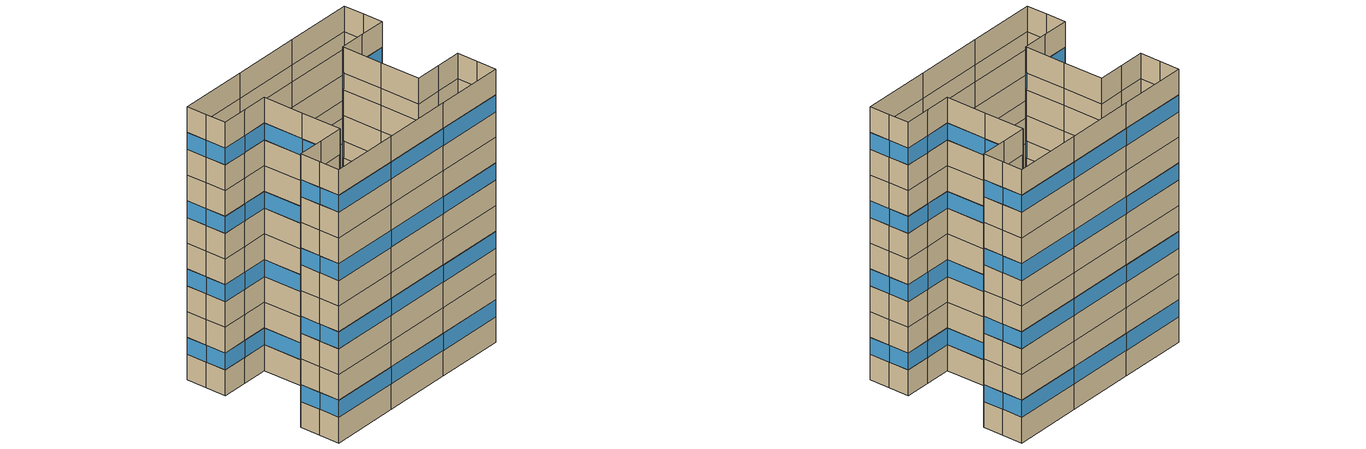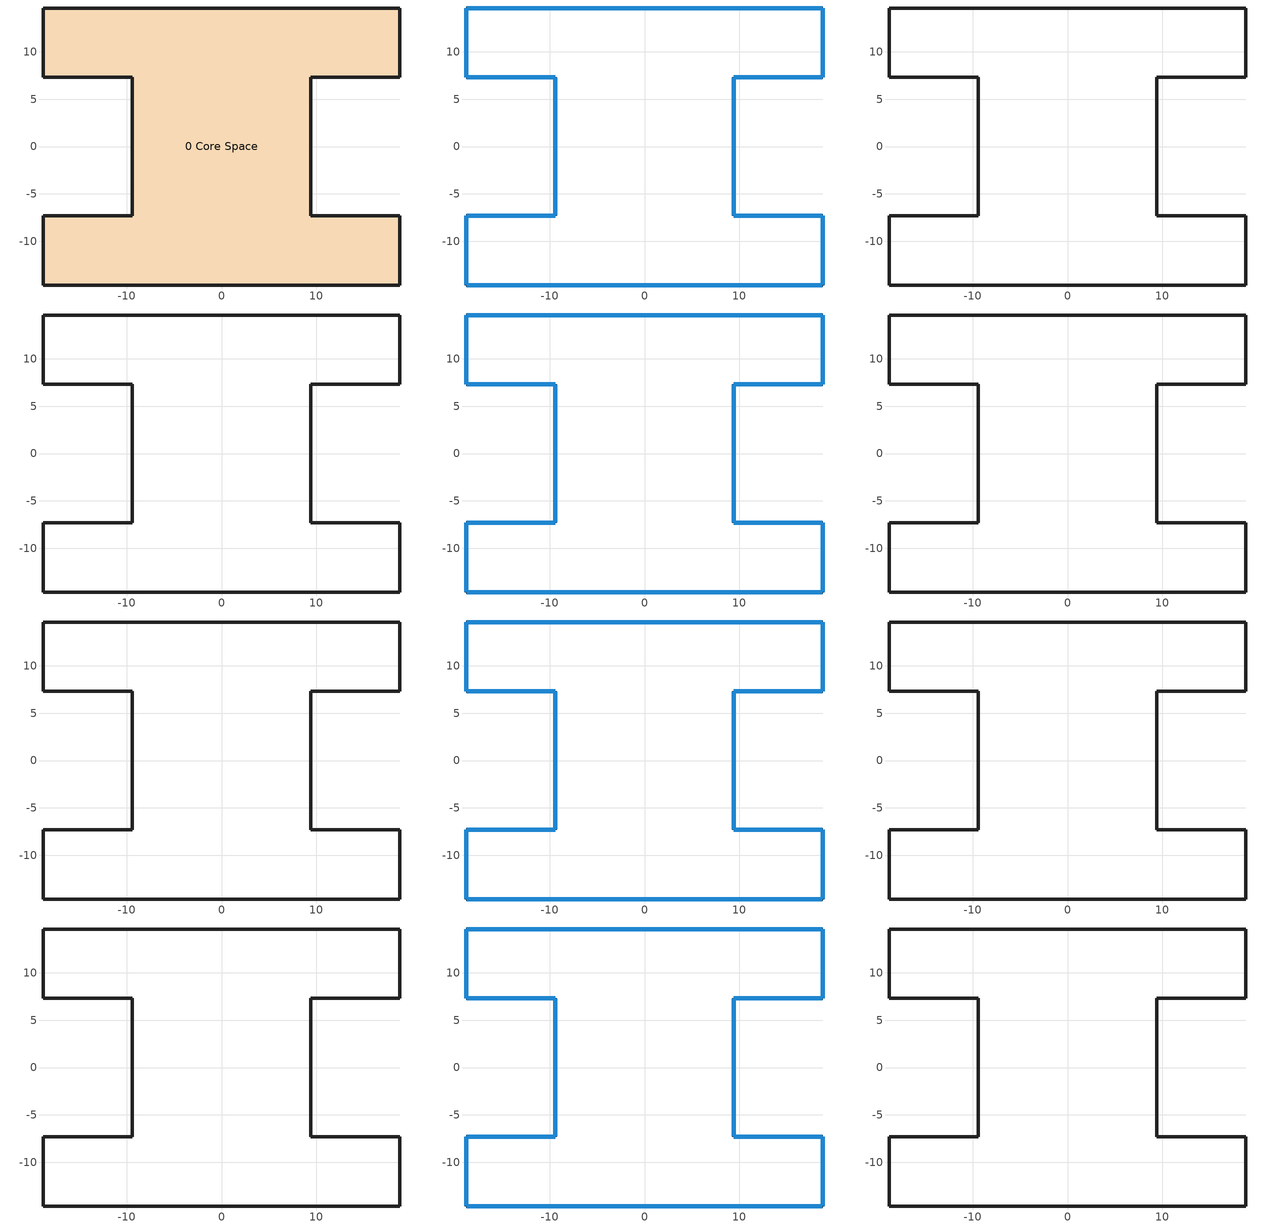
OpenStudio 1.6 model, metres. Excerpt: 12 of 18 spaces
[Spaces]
0 Core Space
 floor ground: 18.82,14.63 18.82,10.97 18.82,7.31 14.12,7.31 9.41,7.31 9.41,0 9.41,-7.31 14.12,-7.31 18.82,-7.31 18.82,-10.97 18.82,-14.63 6.27,-14.63 -6.27,-14.63 -18.82,-14.63 -18.82,-10.97 -18.82,-7.31 -14.12,-7.31 -9.41,-7.31 -9.41,0 -9.41,7.31 -14.12,7.31 -18.82,7.31 -18.82,10.97 -18.82,14.63 -6.27,14.63 6.27,14.63 z0
 wall outside: 18.82,10.97 18.82,14.63 6.27,14.63 -6.27,14.63 -18.82,14.63 -18.82,10.97 -18.82,7.31 -14.12,7.31 -9.41,7.31 -9.41,0 -9.41,-7.31 -14.12,-7.31 -18.82,-7.31 -18.82,-10.97 -18.82,-14.63 -6.27,-14.63 6.27,-14.63 18.82,-14.63 18.82,-10.97 18.82,-7.31 14.12,-7.31 9.41,-7.31 9.41,0 9.41,7.31 14.12,7.31 18.82,7.31 18.82,10.97 z0:4.5
0 Core Space 1
 wall outside: 18.82,10.97 18.82,14.63 6.27,14.63 -6.27,14.63 -18.82,14.63 -18.82,10.97 -18.82,7.31 -14.12,7.31 -9.41,7.31 -9.41,0 -9.41,-7.31 -14.12,-7.31 -18.82,-7.31 -18.82,-10.97 -18.82,-14.63 -6.27,-14.63 6.27,-14.63 18.82,-14.63 18.82,-10.97 18.82,-7.31 14.12,-7.31 9.41,-7.31 9.41,0 9.41,7.31 14.12,7.31 18.82,7.31 18.82,10.97 z4.5:7.5
 window: 18.82,-14.6 18.82,-11 / -18.82,-11 -18.82,-14.6 / 18.82,-10.94 18.82,-7.34 / 18.82,11 18.82,14.6 / -18.82,14.6 -18.82,11 / -18.82,10.94 -18.82,7.34 / 18.82,7.34 18.82,10.94 / -18.82,-7.34 -18.82,-10.94 z4.53:7.47; -18.79,7.31 -14.14,7.31 / 14.14,7.31 18.79,7.31 / -9.44,-7.31 -14.09,-7.31 / 14.09,-7.31 9.44,-7.31 / 18.79,-7.31 14.14,-7.31 / 9.44,7.31 14.09,7.31 / -14.09,7.31 -9.44,7.31 / -14.14,-7.31 -18.79,-7.31 z4.53:7.46; -18.79,-14.63 -6.3,-14.63 / -6.25,-14.63 6.25,-14.63 / 6.3,-14.63 18.79,-14.63 / 6.25,14.63 -6.25,14.63 / -6.3,14.63 -18.79,14.63 / 18.79,14.63 6.3,14.63 z4.53:7.44; -9.41,7.28 -9.41,0.03 / 9.41,-7.28 9.41,-0.03 / -9.41,-0.03 -9.41,-7.28 / 9.41,0.03 9.41,7.28 z4.53:7.45
0 Core Space 2
 wall outside: 18.82,10.97 18.82,14.63 6.27,14.63 -6.27,14.63 -18.82,14.63 -18.82,10.97 -18.82,7.31 -14.12,7.31 -9.41,7.31 -9.41,0 -9.41,-7.31 -14.12,-7.31 -18.82,-7.31 -18.82,-10.97 -18.82,-14.63 -6.27,-14.63 6.27,-14.63 18.82,-14.63 18.82,-10.97 18.82,-7.31 14.12,-7.31 9.41,-7.31 9.41,0 9.41,7.31 14.12,7.31 18.82,7.31 18.82,10.97 z7.5:12
1 Core Space
 wall outside: 18.82,10.97 18.82,14.63 6.27,14.63 -6.27,14.63 -18.82,14.63 -18.82,10.97 -18.82,7.31 -14.12,7.31 -9.41,7.31 -9.41,0 -9.41,-7.31 -14.12,-7.31 -18.82,-7.31 -18.82,-10.97 -18.82,-14.63 -6.27,-14.63 6.27,-14.63 18.82,-14.63 18.82,-10.97 18.82,-7.31 14.12,-7.31 9.41,-7.31 9.41,0 9.41,7.31 14.12,7.31 18.82,7.31 18.82,10.97 z12:16.5
1 Core Space 1
 wall outside: 18.82,10.97 18.82,14.63 6.27,14.63 -6.27,14.63 -18.82,14.63 -18.82,10.97 -18.82,7.31 -14.12,7.31 -9.41,7.31 -9.41,0 -9.41,-7.31 -14.12,-7.31 -18.82,-7.31 -18.82,-10.97 -18.82,-14.63 -6.27,-14.63 6.27,-14.63 18.82,-14.63 18.82,-10.97 18.82,-7.31 14.12,-7.31 9.41,-7.31 9.41,0 9.41,7.31 14.12,7.31 18.82,7.31 18.82,10.97 z16.5:19.5
 window: -9.41,7.28 -9.41,0.03 / 9.41,0.03 9.41,7.28 / -9.41,-0.03 -9.41,-7.28 / 9.41,-7.28 9.41,-0.03 z16.53:19.45; -18.82,-11 -18.82,-14.6 / 18.82,7.34 18.82,10.94 / -18.82,14.6 -18.82,11 / 18.82,11 18.82,14.6 / -18.82,-7.34 -18.82,-10.94 / 18.82,-14.6 18.82,-11 / -18.82,10.94 -18.82,7.34 / 18.82,-10.94 18.82,-7.34 z16.53:19.47; -18.79,-14.63 -6.3,-14.63 / -6.3,14.63 -18.79,14.63 / 6.25,14.63 -6.25,14.63 / 6.3,-14.63 18.79,-14.63 / 18.79,14.63 6.3,14.63 / -6.25,-14.63 6.25,-14.63 z16.53:19.44; -14.14,-7.31 -18.79,-7.31 / -18.79,7.31 -14.14,7.31 / 18.79,-7.31 14.14,-7.31 / -9.44,-7.31 -14.09,-7.31 / 14.09,-7.31 9.44,-7.31 / -14.09,7.31 -9.44,7.31 / 14.14,7.31 18.79,7.31 / 9.44,7.31 14.09,7.31 z16.53:19.46
1 Core Space 2
 wall outside: 18.82,10.97 18.82,14.63 6.27,14.63 -6.27,14.63 -18.82,14.63 -18.82,10.97 -18.82,7.31 -14.12,7.31 -9.41,7.31 -9.41,0 -9.41,-7.31 -14.12,-7.31 -18.82,-7.31 -18.82,-10.97 -18.82,-14.63 -6.27,-14.63 6.27,-14.63 18.82,-14.63 18.82,-10.97 18.82,-7.31 14.12,-7.31 9.41,-7.31 9.41,0 9.41,7.31 14.12,7.31 18.82,7.31 18.82,10.97 z19.5:24
2 Core Space
 wall outside: 18.82,10.97 18.82,14.63 6.27,14.63 -6.27,14.63 -18.82,14.63 -18.82,10.97 -18.82,7.31 -14.12,7.31 -9.41,7.31 -9.41,0 -9.41,-7.31 -14.12,-7.31 -18.82,-7.31 -18.82,-10.97 -18.82,-14.63 -6.27,-14.63 6.27,-14.63 18.82,-14.63 18.82,-10.97 18.82,-7.31 14.12,-7.31 9.41,-7.31 9.41,0 9.41,7.31 14.12,7.31 18.82,7.31 18.82,10.97 z24:28.5
2 Core Space 1
 wall outside: 18.82,10.97 18.82,14.63 6.27,14.63 -6.27,14.63 -18.82,14.63 -18.82,10.97 -18.82,7.31 -14.12,7.31 -9.41,7.31 -9.41,0 -9.41,-7.31 -14.12,-7.31 -18.82,-7.31 -18.82,-10.97 -18.82,-14.63 -6.27,-14.63 6.27,-14.63 18.82,-14.63 18.82,-10.97 18.82,-7.31 14.12,-7.31 9.41,-7.31 9.41,0 9.41,7.31 14.12,7.31 18.82,7.31 18.82,10.97 z28.5:31.5
 window: 18.79,-7.31 14.14,-7.31 / -18.79,7.31 -14.14,7.31 / 9.44,7.31 14.09,7.31 / -9.44,-7.31 -14.09,-7.31 / 14.09,-7.31 9.44,-7.31 / 14.14,7.31 18.79,7.31 / -14.14,-7.31 -18.79,-7.31 / -14.09,7.31 -9.44,7.31 z28.53:31.46; -18.82,10.94 -18.82,7.34 / -18.82,-7.34 -18.82,-10.94 / 18.82,-14.6 18.82,-11 / 18.82,11 18.82,14.6 / -18.82,-11 -18.82,-14.6 / -18.82,14.6 -18.82,11 / 18.82,-10.94 18.82,-7.34 / 18.82,7.34 18.82,10.94 z28.53:31.47; 6.25,14.63 -6.25,14.63 / -6.3,14.63 -18.79,14.63 / -18.79,-14.63 -6.3,-14.63 / 6.3,-14.63 18.79,-14.63 / -6.25,-14.63 6.25,-14.63 / 18.79,14.63 6.3,14.63 z28.53:31.44; -9.41,-0.03 -9.41,-7.28 / 9.41,0.03 9.41,7.28 / -9.41,7.28 -9.41,0.03 / 9.41,-7.28 9.41,-0.03 z28.53:31.45
2 Core Space 2
 wall outside: 18.82,10.97 18.82,14.63 6.27,14.63 -6.27,14.63 -18.82,14.63 -18.82,10.97 -18.82,7.31 -14.12,7.31 -9.41,7.31 -9.41,0 -9.41,-7.31 -14.12,-7.31 -18.82,-7.31 -18.82,-10.97 -18.82,-14.63 -6.27,-14.63 6.27,-14.63 18.82,-14.63 18.82,-10.97 18.82,-7.31 14.12,-7.31 9.41,-7.31 9.41,0 9.41,7.31 14.12,7.31 18.82,7.31 18.82,10.97 z31.5:36
3 Core Space
 wall outside: 18.82,10.97 18.82,14.63 6.27,14.63 -6.27,14.63 -18.82,14.63 -18.82,10.97 -18.82,7.31 -14.12,7.31 -9.41,7.31 -9.41,0 -9.41,-7.31 -14.12,-7.31 -18.82,-7.31 -18.82,-10.97 -18.82,-14.63 -6.27,-14.63 6.27,-14.63 18.82,-14.63 18.82,-10.97 18.82,-7.31 14.12,-7.31 9.41,-7.31 9.41,0 9.41,7.31 14.12,7.31 18.82,7.31 18.82,10.97 z36:40.5
3 Core Space 1
 wall outside: 18.82,10.97 18.82,14.63 6.27,14.63 -6.27,14.63 -18.82,14.63 -18.82,10.97 -18.82,7.31 -14.12,7.31 -9.41,7.31 -9.41,0 -9.41,-7.31 -14.12,-7.31 -18.82,-7.31 -18.82,-10.97 -18.82,-14.63 -6.27,-14.63 6.27,-14.63 18.82,-14.63 18.82,-10.97 18.82,-7.31 14.12,-7.31 9.41,-7.31 9.41,0 9.41,7.31 14.12,7.31 18.82,7.31 18.82,10.97 z40.5:43.5
 window: 14.09,-7.31 9.44,-7.31 / -18.79,7.31 -14.14,7.31 / 9.44,7.31 14.09,7.31 / -9.44,-7.31 -14.09,-7.31 / 14.14,7.31 18.79,7.31 / 18.79,-7.31 14.14,-7.31 / -14.09,7.31 -9.44,7.31 / -14.14,-7.31 -18.79,-7.31 z40.53:43.46; 9.41,0.03 9.41,7.28 / 9.41,-7.28 9.41,-0.03 / -9.41,7.28 -9.41,0.03 / -9.41,-0.03 -9.41,-7.28 z40.53:43.45; -6.3,14.63 -18.79,14.63 / 6.3,-14.63 18.79,-14.63 / 6.25,14.63 -6.25,14.63 / 18.79,14.63 6.3,14.63 / -6.25,-14.63 6.25,-14.63 / -18.79,-14.63 -6.3,-14.63 z40.53:43.44; 18.82,7.34 18.82,10.94 / -18.82,-11 -18.82,-14.6 / 18.82,-14.6 18.82,-11 / 18.82,-10.94 18.82,-7.34 / -18.82,10.94 -18.82,7.34 / -18.82,14.6 -18.82,11 / 18.82,11 18.82,14.6 / -18.82,-7.34 -18.82,-10.94 z40.53:43.47
3 Core Space 2
 wall outside: 18.82,10.97 18.82,14.63 6.27,14.63 -6.27,14.63 -18.82,14.63 -18.82,10.97 -18.82,7.31 -14.12,7.31 -9.41,7.31 -9.41,0 -9.41,-7.31 -14.12,-7.31 -18.82,-7.31 -18.82,-10.97 -18.82,-14.63 -6.27,-14.63 6.27,-14.63 18.82,-14.63 18.82,-10.97 18.82,-7.31 14.12,-7.31 9.41,-7.31 9.41,0 9.41,7.31 14.12,7.31 18.82,7.31 18.82,10.97 z43.5:48
[Building]
Building 1: North Axis {deg}=0; Default Construction Set=MyConsturction
[Construction]
ASHRAE 90.1-2004 ExtWall Mass ClimateZone 6: 1IN Stucco, 8IN CONCRETE HW RefBldg, Mass NonRes Wall Insulation-1.69, 1/2IN Gypsum
Interior Window: Clear 3mm
Interior Partition: G05 25mm wood
Exterior Door: F08 Metal surface, I01 25mm insulation board
ASHRAE 90.1-2004 ExtWindow ClimateZone 4-6: Fixed Window 3.24/0.39/0.31
[Material] Thermal Absorptance=0.9
Name | Roughness | Thickness {m} | Conductivity {W/m-K} | Density {kg/m3} | Specific Heat {J/kg-K} | Solar Absorptance | Visible Absorptance
1IN Stucco | Smooth | 0.0253 | 0.6918 | 1858 | 837 | 0.92 | 0.92
8IN CONCRETE HW RefBldg | Rough | 0.2032 | 1.311 | 2240 | 836.8 | 0.7 | 0.7
Mass NonRes Wall Insulation-1.69 | MediumRough | 0.0623673 | 0.049 | 265 | 836.8 | 0.7 | 0.7
1/2IN Gypsum | Smooth | 0.0127 | 0.16 | 784.9 | 830 | 0.4 | 0.4
G05 25mm wood | MediumSmooth | 0.0254 | 0.15 | 608 | 1630 | 0.5 | 0.5
F08 Metal surface | Smooth | 0.0008 | 45.28 | 7824 | 500 | 0.7 | 0.7
I01 25mm insulation board | MediumRough | 0.0254 | 0.03 | 43 | 1210 | 0.6 | 0.6
[WindowMaterial:SimpleGlazingSystem]
Fixed Window 3.24/0.39/0.31: U-Factor {W/m2-K}=3.23646; Solar Heat Gain Coefficient=0.39; Visible Transmittance=0.31
[WindowMaterial:Glazing]
Clear 3mm: Optical Data Type=SpectralAverage; Thickness {m}=0.003; Solar Transmittance at Normal Incidence=0.837; Front Side Solar Reflectance at Normal Incidence=0.075; Back Side Solar Reflectance at Normal Incidence=0; Visible Transmittance at Normal Incidence=0.898; Front Side Visible Reflectance at Normal Incidence=0.081; Back Side Visible Reflectance at Normal Incidence=0; Infrared Transmittance at Normal Incidence=0; Front Side Infrared Hemispherical Emissivity=0.84; Back Side Infrared Hemispherical Emissivity=0.84; Conductivity {W/m-K}=0.9; Dirt Correction Factor for Solar and Visible Transmittance=1; Solar Diffusing=No
[DefaultConstructionSet]
MyConsturction: Default Exterior Surface Constructions=Default Surface Constructions 1; Default Interior Surface Constructions=Default Surface Constructions 1; Default Ground Contact Surface Constructions=Default Surface Constructions 1; Default Exterior SubSurface Constructions=Default Sub Surface Constructions 1; Default Interior SubSurface Constructions=Default Sub Surface Constructions 1; Interior Partition Construction=Interior Partition
[DefaultSurfaceConstructions]
Default Surface Constructions 1: Floor Construction=ASHRAE 90.1-2004 ExtWall Mass ClimateZone 6; Wall Construction=ASHRAE 90.1-2004 ExtWall Mass ClimateZone 6; Roof Ceiling Construction=ASHRAE 90.1-2004 ExtWall Mass ClimateZone 6
[DefaultSubSurfaceConstructions]
Default Sub Surface Constructions 1: Fixed Window Construction=ASHRAE 90.1-2004 ExtWindow ClimateZone 4-6; Operable Window Construction=ASHRAE 90.1-2004 ExtWindow ClimateZone 4-6; Door Construction=Exterior Door; Glass Door Construction=ASHRAE 90.1-2004 ExtWindow ClimateZone 4-6; Skylight Construction=ASHRAE 90.1-2004 ExtWindow ClimateZone 4-6; Tubular Daylight Dome Construction=Interior Window; Tubular Daylight Diffuser Construction=Interior Window
[BuildingStory]
Name | Nominal Z Coordinate {m} | Nominal Floor to Floor Height {m}
Story 1 | 0 | 4.5
Story 2 | 4.5 | 3
Story 3 | 7.5 | 4.5
Story 4 | 12 | 4.5
Story 5 | 16.5 | 3
Story 6 | 19.5 | 4.5
Story 7 | 24 | 4.5
Story 8 | 28.5 | 3
Story 9 | 31.5 | 4.5
Story 10 | 36 | 4.5
Story 11 | 40.5 | 3
Story 12 | 43.5 | 4.5
[Space]
Name | Building Story | Thermal Zone
0 Core Space | Story 1 | Thermal Zone 17
0 Core Space 1 | Story 2 | Thermal Zone 13
0 Core Space 2 | Story 3 | Thermal Zone 3
1 Core Space | Story 4 | Thermal Zone 8
1 Core Space 1 | Story 5 | Thermal Zone 4
1 Core Space 2 | Story 6 | Thermal Zone 11
2 Core Space | Story 7 | Thermal Zone 16
2 Core Space 1 | Story 8 | Thermal Zone 7
2 Core Space 2 | Story 9 | Thermal Zone 10
3 Core Space | Story 10 | Thermal Zone 12
3 Core Space 1 | Story 11 | Thermal Zone 14
3 Core Space 2 | Story 12 | Thermal Zone 9
[ThermalZone] Use Ideal Air Loads=No
Thermal Zone 3; Thermal Zone 4; Thermal Zone 7; Thermal Zone 8; Thermal Zone 9; Thermal Zone 10; Thermal Zone 11; Thermal Zone 12; Thermal Zone 13; Thermal Zone 14; Thermal Zone 16; Thermal Zone 17
[Sizing:Zone] Zone Cooling Design Supply Air Temperature {C}=14; Zone Heating Design Supply Air Temperature {C}=40; Zone Cooling Design Supply Air Humidity Ratio {kg-H2O/kg-air}=0.0085; Zone Heating Design Supply Air Humidity Ratio {kg-H2O/kg-air}=0.008; Cooling Design Air Flow Method=DesignDay; Heating Design Air Flow Method=DesignDay
Thermal Zone 1; Thermal Zone 2; Thermal Zone 3; Thermal Zone 4; Thermal Zone 5; Thermal Zone 6; Thermal Zone 7; Thermal Zone 8; Thermal Zone 9; Thermal Zone 10; Thermal Zone 11; Thermal Zone 12; Thermal Zone 13; Thermal Zone 14; Thermal Zone 15; Thermal Zone 16; Thermal Zone 17; Thermal Zone 18
